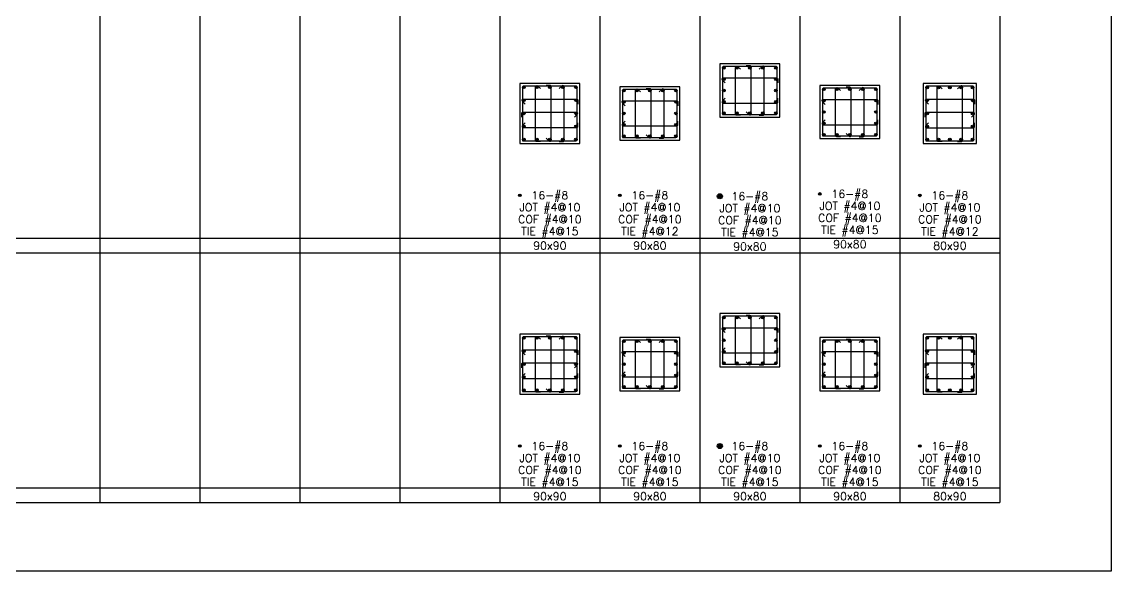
# Model space of a CAD drawing. Header units: millimetres. Extents: x 0 to 31920, y -6088 to 2522.
# Drawn here: x 30286 to 31920, y 0 to 825 of the extents above; entities that cross this region are included whole.
import ezdxf
from ezdxf.enums import TextEntityAlignment as Align

# ---------------------------------------------------------------- set-up
doc = ezdxf.new("R2010")
doc.units = ezdxf.units.MM
doc.header["$MEASUREMENT"] = 0
for name, color, linetype in [('DwFm', 7, 'Continuous'), ('S-RC', 130, 'Continuous'), ('S-REINF', 6, 'Continuous'), ('S-REINFD', 201, 'Continuous'), ('S-STUD', 1, 'Continuous'), ('S-TEXT', 2, 'Continuous')]:
    doc.layers.add(name, color=color, linetype=linetype)
doc.styles.add('CS4', font='romans.shx', dxfattribs={"width": 0.8, "bigfont": 'lsp.shx'})

# ---------------------------------------------------------------- blocks, each defined once
blk = doc.blocks.new('繪圖範圍')
blk.add_lwpolyline([(0, 51.1), (79.8, 51.1), (79.8, 0), (0, 0)], close=True)

msp = doc.modelspace()

# ---------------------------------------------------------------- hatches: boundary and pattern name
at = {"layer": 'S-REINFD'}
h = msp.add_hatch(color=256, dxfattribs=at)
edge = h.paths.add_edge_path()
edge.add_arc((31338.9, 755.8), 1.91, 0, 360)
h = msp.add_hatch(color=256, dxfattribs=at)
edge = h.paths.add_edge_path()
edge.add_arc((31358.5, 755.8), 1.91, 0, 360)
h = msp.add_hatch(color=256, dxfattribs=at)
edge = h.paths.add_edge_path()
edge.add_arc((31378, 755.8), 1.91, 0, 360)
h = msp.add_hatch(color=256, dxfattribs=at)
edge = h.paths.add_edge_path()
edge.add_arc((31397.5, 755.8), 1.91, 0, 360)
h = msp.add_hatch(color=256, dxfattribs=at)
edge = h.paths.add_edge_path()
edge.add_arc((31417.1, 755.8), 1.91, 0, 360)
h = msp.add_hatch(color=256, dxfattribs=at)
edge = h.paths.add_edge_path()
edge.add_arc((31338.9, 738.8), 1.91, 0, 360)
h = msp.add_hatch(color=256, dxfattribs=at)
edge = h.paths.add_edge_path()
edge.add_arc((31417.1, 738.8), 1.91, 0, 360)
h = msp.add_hatch(color=256, dxfattribs=at)
edge = h.paths.add_edge_path()
edge.add_arc((31038.9, 726.5), 1.91, 0, 360)
h = msp.add_hatch(color=256, dxfattribs=at)
edge = h.paths.add_edge_path()
edge.add_arc((31058.5, 726.5), 1.91, 0, 360)
h = msp.add_hatch(color=256, dxfattribs=at)
edge = h.paths.add_edge_path()
edge.add_arc((31078, 726.5), 1.91, 0, 360)
h = msp.add_hatch(color=256, dxfattribs=at)
edge = h.paths.add_edge_path()
edge.add_arc((31097.5, 726.5), 1.91, 0, 360)
h = msp.add_hatch(color=256, dxfattribs=at)
edge = h.paths.add_edge_path()
edge.add_arc((31117.1, 726.5), 1.91, 0, 360)
h = msp.add_hatch(color=256, dxfattribs=at)
edge = h.paths.add_edge_path()
edge.add_arc((31188.9, 721.5), 1.91, 0, 360)
h = msp.add_hatch(color=256, dxfattribs=at)
edge = h.paths.add_edge_path()
edge.add_arc((31208.5, 721.5), 1.91, 0, 360)
h = msp.add_hatch(color=256, dxfattribs=at)
edge = h.paths.add_edge_path()
edge.add_arc((31228, 721.5), 1.91, 0, 360)
h = msp.add_hatch(color=256, dxfattribs=at)
edge = h.paths.add_edge_path()
edge.add_arc((31247.5, 721.5), 1.91, 0, 360)
h = msp.add_hatch(color=256, dxfattribs=at)
edge = h.paths.add_edge_path()
edge.add_arc((31267.1, 721.5), 1.91, 0, 360)
h = msp.add_hatch(color=256, dxfattribs=at)
edge = h.paths.add_edge_path()
edge.add_arc((31338.9, 721.8), 1.91, 0, 360)
h = msp.add_hatch(color=256, dxfattribs=at)
edge = h.paths.add_edge_path()
edge.add_arc((31417.1, 721.8), 1.91, 0, 360)
h = msp.add_hatch(color=256, dxfattribs=at)
edge = h.paths.add_edge_path()
edge.add_arc((31488.9, 723.6), 1.91, 0, 360)
h = msp.add_hatch(color=256, dxfattribs=at)
edge = h.paths.add_edge_path()
edge.add_arc((31508.5, 723.6), 1.91, 0, 360)
h = msp.add_hatch(color=256, dxfattribs=at)
edge = h.paths.add_edge_path()
edge.add_arc((31528, 723.6), 1.91, 0, 360)
h = msp.add_hatch(color=256, dxfattribs=at)
edge = h.paths.add_edge_path()
edge.add_arc((31547.5, 723.6), 1.91, 0, 360)
h = msp.add_hatch(color=256, dxfattribs=at)
edge = h.paths.add_edge_path()
edge.add_arc((31567.1, 723.6), 1.91, 0, 360)
h = msp.add_hatch(color=256, dxfattribs=at)
edge = h.paths.add_edge_path()
edge.add_arc((31643.9, 726.4), 1.91, 0, 360)
h = msp.add_hatch(color=256, dxfattribs=at)
edge = h.paths.add_edge_path()
edge.add_arc((31661, 726.4), 1.91, 0, 360)
h = msp.add_hatch(color=256, dxfattribs=at)
edge = h.paths.add_edge_path()
edge.add_arc((31678, 726.4), 1.91, 0, 360)
h = msp.add_hatch(color=256, dxfattribs=at)
edge = h.paths.add_edge_path()
edge.add_arc((31695, 726.4), 1.91, 0, 360)
h = msp.add_hatch(color=256, dxfattribs=at)
edge = h.paths.add_edge_path()
edge.add_arc((31712.1, 726.4), 1.91, 0, 360)
h = msp.add_hatch(color=256, dxfattribs=at)
edge = h.paths.add_edge_path()
edge.add_arc((31038.9, 707), 1.91, 0, 360)
h = msp.add_hatch(color=256, dxfattribs=at)
edge = h.paths.add_edge_path()
edge.add_arc((31117.1, 707), 1.91, 0, 360)
h = msp.add_hatch(color=256, dxfattribs=at)
edge = h.paths.add_edge_path()
edge.add_arc((31188.9, 704.5), 1.91, 0, 360)
h = msp.add_hatch(color=256, dxfattribs=at)
edge = h.paths.add_edge_path()
edge.add_arc((31267.1, 704.5), 1.91, 0, 360)
h = msp.add_hatch(color=256, dxfattribs=at)
edge = h.paths.add_edge_path()
edge.add_arc((31338.9, 704.7), 1.91, 0, 360)
h = msp.add_hatch(color=256, dxfattribs=at)
edge = h.paths.add_edge_path()
edge.add_arc((31417.1, 704.7), 1.91, 0, 360)
h = msp.add_hatch(color=256, dxfattribs=at)
edge = h.paths.add_edge_path()
edge.add_arc((31488.9, 706.5), 1.91, 0, 360)
h = msp.add_hatch(color=256, dxfattribs=at)
edge = h.paths.add_edge_path()
edge.add_arc((31567.1, 706.5), 1.91, 0, 360)
h = msp.add_hatch(color=256, dxfattribs=at)
edge = h.paths.add_edge_path()
edge.add_arc((31643.9, 706.9), 1.91, 0, 360)
h = msp.add_hatch(color=256, dxfattribs=at)
edge = h.paths.add_edge_path()
edge.add_arc((31712.1, 706.9), 1.91, 0, 360)
h = msp.add_hatch(color=256, dxfattribs=at)
edge = h.paths.add_edge_path()
edge.add_arc((31038.9, 687.4), 1.91, 0, 360)
h = msp.add_hatch(color=256, dxfattribs=at)
edge = h.paths.add_edge_path()
edge.add_arc((31117.1, 687.4), 1.91, 0, 360)
h = msp.add_hatch(color=256, dxfattribs=at)
edge = h.paths.add_edge_path()
edge.add_arc((31188.9, 687.4), 1.91, 0, 360)
h = msp.add_hatch(color=256, dxfattribs=at)
edge = h.paths.add_edge_path()
edge.add_arc((31267.1, 687.4), 1.91, 0, 360)
h = msp.add_hatch(color=256, dxfattribs=at)
edge = h.paths.add_edge_path()
edge.add_arc((31338.9, 687.7), 1.91, 0, 360)
h = msp.add_hatch(color=256, dxfattribs=at)
edge = h.paths.add_edge_path()
edge.add_arc((31358.5, 687.7), 1.91, 0, 360)
h = msp.add_hatch(color=256, dxfattribs=at)
edge = h.paths.add_edge_path()
edge.add_arc((31378, 687.7), 1.91, 0, 360)
h = msp.add_hatch(color=256, dxfattribs=at)
edge = h.paths.add_edge_path()
edge.add_arc((31397.5, 687.7), 1.91, 0, 360)
h = msp.add_hatch(color=256, dxfattribs=at)
edge = h.paths.add_edge_path()
edge.add_arc((31417.1, 687.7), 1.91, 0, 360)
h = msp.add_hatch(color=256, dxfattribs=at)
edge = h.paths.add_edge_path()
edge.add_arc((31488.9, 689.5), 1.91, 0, 360)
h = msp.add_hatch(color=256, dxfattribs=at)
edge = h.paths.add_edge_path()
edge.add_arc((31567.1, 689.5), 1.91, 0, 360)
h = msp.add_hatch(color=256, dxfattribs=at)
edge = h.paths.add_edge_path()
edge.add_arc((31643.9, 687.3), 1.91, 0, 360)
h = msp.add_hatch(color=256, dxfattribs=at)
edge = h.paths.add_edge_path()
edge.add_arc((31712.1, 687.3), 1.91, 0, 360)
h = msp.add_hatch(color=256, dxfattribs=at)
edge = h.paths.add_edge_path()
edge.add_arc((31188.9, 670.4), 1.91, 0, 360)
h = msp.add_hatch(color=256, dxfattribs=at)
edge = h.paths.add_edge_path()
edge.add_arc((31267.1, 670.4), 1.91, 0, 360)
h = msp.add_hatch(color=256, dxfattribs=at)
edge = h.paths.add_edge_path()
edge.add_arc((31488.9, 672.4), 1.91, 0, 360)
h = msp.add_hatch(color=256, dxfattribs=at)
edge = h.paths.add_edge_path()
edge.add_arc((31567.1, 672.4), 1.91, 0, 360)
h = msp.add_hatch(color=256, dxfattribs=at)
edge = h.paths.add_edge_path()
edge.add_arc((31038.9, 667.9), 1.91, 0, 360)
h = msp.add_hatch(color=256, dxfattribs=at)
edge = h.paths.add_edge_path()
edge.add_arc((31117.1, 667.9), 1.91, 0, 360)
h = msp.add_hatch(color=256, dxfattribs=at)
edge = h.paths.add_edge_path()
edge.add_arc((31188.9, 653.3), 1.91, 0, 360)
h = msp.add_hatch(color=256, dxfattribs=at)
edge = h.paths.add_edge_path()
edge.add_arc((31208.5, 653.3), 1.91, 0, 360)
h = msp.add_hatch(color=256, dxfattribs=at)
edge = h.paths.add_edge_path()
edge.add_arc((31228, 653.3), 1.91, 0, 360)
h = msp.add_hatch(color=256, dxfattribs=at)
edge = h.paths.add_edge_path()
edge.add_arc((31247.5, 653.3), 1.91, 0, 360)
h = msp.add_hatch(color=256, dxfattribs=at)
edge = h.paths.add_edge_path()
edge.add_arc((31267.1, 653.3), 1.91, 0, 360)
h = msp.add_hatch(color=256, dxfattribs=at)
edge = h.paths.add_edge_path()
edge.add_arc((31488.9, 655.4), 1.91, 0, 360)
h = msp.add_hatch(color=256, dxfattribs=at)
edge = h.paths.add_edge_path()
edge.add_arc((31508.5, 655.4), 1.91, 0, 360)
h = msp.add_hatch(color=256, dxfattribs=at)
edge = h.paths.add_edge_path()
edge.add_arc((31528, 655.4), 1.91, 0, 360)
h = msp.add_hatch(color=256, dxfattribs=at)
edge = h.paths.add_edge_path()
edge.add_arc((31547.5, 655.4), 1.91, 0, 360)
h = msp.add_hatch(color=256, dxfattribs=at)
edge = h.paths.add_edge_path()
edge.add_arc((31567.1, 655.4), 1.91, 0, 360)
h = msp.add_hatch(color=256, dxfattribs=at)
edge = h.paths.add_edge_path()
edge.add_arc((31643.9, 667.8), 1.91, 0, 360)
h = msp.add_hatch(color=256, dxfattribs=at)
edge = h.paths.add_edge_path()
edge.add_arc((31712.1, 667.8), 1.91, 0, 360)
h = msp.add_hatch(color=256, dxfattribs=at)
edge = h.paths.add_edge_path()
edge.add_arc((31038.9, 648.3), 1.91, 0, 360)
h = msp.add_hatch(color=256, dxfattribs=at)
edge = h.paths.add_edge_path()
edge.add_arc((31058.5, 648.3), 1.91, 0, 360)
h = msp.add_hatch(color=256, dxfattribs=at)
edge = h.paths.add_edge_path()
edge.add_arc((31078, 648.3), 1.91, 0, 360)
h = msp.add_hatch(color=256, dxfattribs=at)
edge = h.paths.add_edge_path()
edge.add_arc((31097.5, 648.3), 1.91, 0, 360)
h = msp.add_hatch(color=256, dxfattribs=at)
edge = h.paths.add_edge_path()
edge.add_arc((31117.1, 648.3), 1.91, 0, 360)
h = msp.add_hatch(color=256, dxfattribs=at)
edge = h.paths.add_edge_path()
edge.add_arc((31643.9, 648.2), 1.91, 0, 360)
h = msp.add_hatch(color=256, dxfattribs=at)
edge = h.paths.add_edge_path()
edge.add_arc((31661, 648.2), 1.91, 0, 360)
h = msp.add_hatch(color=256, dxfattribs=at)
edge = h.paths.add_edge_path()
edge.add_arc((31678, 648.2), 1.91, 0, 360)
h = msp.add_hatch(color=256, dxfattribs=at)
edge = h.paths.add_edge_path()
edge.add_arc((31695, 648.2), 1.91, 0, 360)
h = msp.add_hatch(color=256, dxfattribs=at)
edge = h.paths.add_edge_path()
edge.add_arc((31712.1, 648.2), 1.91, 0, 360)
h = msp.add_hatch(color=256, dxfattribs=at)
edge = h.paths.add_edge_path()
edge.add_arc((31033, 564.4), 1.91, 0, 360)
h = msp.add_hatch(color=256, dxfattribs=at)
edge = h.paths.add_edge_path()
edge.add_arc((31183, 564.4), 1.91, 0, 360)
h = msp.add_hatch(color=256, dxfattribs=at)
edge = h.paths.add_edge_path()
edge.add_arc((31333, 563), 3.81, 0, 360)
h = msp.add_hatch(color=256, dxfattribs=at)
edge = h.paths.add_edge_path()
edge.add_arc((31483, 566.5), 1.91, 0, 360)
h = msp.add_hatch(color=256, dxfattribs=at)
edge = h.paths.add_edge_path()
edge.add_arc((31633, 564.3), 1.91, 0, 360)
h = msp.add_hatch(color=256, dxfattribs=at)
edge = h.paths.add_edge_path()
edge.add_arc((31338.9, 380.8), 1.91, 0, 360)
h = msp.add_hatch(color=256, dxfattribs=at)
edge = h.paths.add_edge_path()
edge.add_arc((31358.5, 380.8), 1.91, 0, 360)
h = msp.add_hatch(color=256, dxfattribs=at)
edge = h.paths.add_edge_path()
edge.add_arc((31378, 380.8), 1.91, 0, 360)
h = msp.add_hatch(color=256, dxfattribs=at)
edge = h.paths.add_edge_path()
edge.add_arc((31397.5, 380.8), 1.91, 0, 360)
h = msp.add_hatch(color=256, dxfattribs=at)
edge = h.paths.add_edge_path()
edge.add_arc((31417.1, 380.8), 1.91, 0, 360)
h = msp.add_hatch(color=256, dxfattribs=at)
edge = h.paths.add_edge_path()
edge.add_arc((31338.9, 363.8), 1.91, 0, 360)
h = msp.add_hatch(color=256, dxfattribs=at)
edge = h.paths.add_edge_path()
edge.add_arc((31417.1, 363.8), 1.91, 0, 360)
h = msp.add_hatch(color=256, dxfattribs=at)
edge = h.paths.add_edge_path()
edge.add_arc((31038.9, 350.1), 1.91, 0, 360)
h = msp.add_hatch(color=256, dxfattribs=at)
edge = h.paths.add_edge_path()
edge.add_arc((31058.5, 350.1), 1.91, 0, 360)
h = msp.add_hatch(color=256, dxfattribs=at)
edge = h.paths.add_edge_path()
edge.add_arc((31078, 350.1), 1.91, 0, 360)
h = msp.add_hatch(color=256, dxfattribs=at)
edge = h.paths.add_edge_path()
edge.add_arc((31097.5, 350.1), 1.91, 0, 360)
h = msp.add_hatch(color=256, dxfattribs=at)
edge = h.paths.add_edge_path()
edge.add_arc((31117.1, 350.1), 1.91, 0, 360)
h = msp.add_hatch(color=256, dxfattribs=at)
edge = h.paths.add_edge_path()
edge.add_arc((31188.9, 345.1), 1.91, 0, 360)
h = msp.add_hatch(color=256, dxfattribs=at)
edge = h.paths.add_edge_path()
edge.add_arc((31208.5, 345.1), 1.91, 0, 360)
h = msp.add_hatch(color=256, dxfattribs=at)
edge = h.paths.add_edge_path()
edge.add_arc((31228, 345.1), 1.91, 0, 360)
h = msp.add_hatch(color=256, dxfattribs=at)
edge = h.paths.add_edge_path()
edge.add_arc((31247.5, 345.1), 1.91, 0, 360)
h = msp.add_hatch(color=256, dxfattribs=at)
edge = h.paths.add_edge_path()
edge.add_arc((31267.1, 345.1), 1.91, 0, 360)
h = msp.add_hatch(color=256, dxfattribs=at)
edge = h.paths.add_edge_path()
edge.add_arc((31338.9, 346.8), 1.91, 0, 360)
h = msp.add_hatch(color=256, dxfattribs=at)
edge = h.paths.add_edge_path()
edge.add_arc((31417.1, 346.8), 1.91, 0, 360)
h = msp.add_hatch(color=256, dxfattribs=at)
edge = h.paths.add_edge_path()
edge.add_arc((31488.9, 345.1), 1.91, 0, 360)
h = msp.add_hatch(color=256, dxfattribs=at)
edge = h.paths.add_edge_path()
edge.add_arc((31508.5, 345.1), 1.91, 0, 360)
h = msp.add_hatch(color=256, dxfattribs=at)
edge = h.paths.add_edge_path()
edge.add_arc((31528, 345.1), 1.91, 0, 360)
h = msp.add_hatch(color=256, dxfattribs=at)
edge = h.paths.add_edge_path()
edge.add_arc((31547.5, 345.1), 1.91, 0, 360)
h = msp.add_hatch(color=256, dxfattribs=at)
edge = h.paths.add_edge_path()
edge.add_arc((31567.1, 345.1), 1.91, 0, 360)
h = msp.add_hatch(color=256, dxfattribs=at)
edge = h.paths.add_edge_path()
edge.add_arc((31643.9, 350.1), 1.91, 0, 360)
h = msp.add_hatch(color=256, dxfattribs=at)
edge = h.paths.add_edge_path()
edge.add_arc((31661, 350.1), 1.91, 0, 360)
h = msp.add_hatch(color=256, dxfattribs=at)
edge = h.paths.add_edge_path()
edge.add_arc((31678, 350.1), 1.91, 0, 360)
h = msp.add_hatch(color=256, dxfattribs=at)
edge = h.paths.add_edge_path()
edge.add_arc((31695, 350.1), 1.91, 0, 360)
h = msp.add_hatch(color=256, dxfattribs=at)
edge = h.paths.add_edge_path()
edge.add_arc((31712.1, 350.1), 1.91, 0, 360)
h = msp.add_hatch(color=256, dxfattribs=at)
edge = h.paths.add_edge_path()
edge.add_arc((31038.9, 330.5), 1.91, 0, 360)
h = msp.add_hatch(color=256, dxfattribs=at)
edge = h.paths.add_edge_path()
edge.add_arc((31117.1, 330.5), 1.91, 0, 360)
h = msp.add_hatch(color=256, dxfattribs=at)
edge = h.paths.add_edge_path()
edge.add_arc((31188.9, 328), 1.91, 0, 360)
h = msp.add_hatch(color=256, dxfattribs=at)
edge = h.paths.add_edge_path()
edge.add_arc((31267.1, 328), 1.91, 0, 360)
h = msp.add_hatch(color=256, dxfattribs=at)
edge = h.paths.add_edge_path()
edge.add_arc((31338.9, 329.7), 1.91, 0, 360)
h = msp.add_hatch(color=256, dxfattribs=at)
edge = h.paths.add_edge_path()
edge.add_arc((31417.1, 329.7), 1.91, 0, 360)
h = msp.add_hatch(color=256, dxfattribs=at)
edge = h.paths.add_edge_path()
edge.add_arc((31488.9, 328), 1.91, 0, 360)
h = msp.add_hatch(color=256, dxfattribs=at)
edge = h.paths.add_edge_path()
edge.add_arc((31567.1, 328), 1.91, 0, 360)
h = msp.add_hatch(color=256, dxfattribs=at)
edge = h.paths.add_edge_path()
edge.add_arc((31643.9, 330.5), 1.91, 0, 360)
h = msp.add_hatch(color=256, dxfattribs=at)
edge = h.paths.add_edge_path()
edge.add_arc((31712.1, 330.5), 1.91, 0, 360)
h = msp.add_hatch(color=256, dxfattribs=at)
edge = h.paths.add_edge_path()
edge.add_arc((31038.9, 311), 1.91, 0, 360)
h = msp.add_hatch(color=256, dxfattribs=at)
edge = h.paths.add_edge_path()
edge.add_arc((31117.1, 311), 1.91, 0, 360)
h = msp.add_hatch(color=256, dxfattribs=at)
edge = h.paths.add_edge_path()
edge.add_arc((31188.9, 311), 1.91, 0, 360)
h = msp.add_hatch(color=256, dxfattribs=at)
edge = h.paths.add_edge_path()
edge.add_arc((31267.1, 311), 1.91, 0, 360)
h = msp.add_hatch(color=256, dxfattribs=at)
edge = h.paths.add_edge_path()
edge.add_arc((31338.9, 312.7), 1.91, 0, 360)
h = msp.add_hatch(color=256, dxfattribs=at)
edge = h.paths.add_edge_path()
edge.add_arc((31358.5, 312.7), 1.91, 0, 360)
h = msp.add_hatch(color=256, dxfattribs=at)
edge = h.paths.add_edge_path()
edge.add_arc((31378, 312.7), 1.91, 0, 360)
h = msp.add_hatch(color=256, dxfattribs=at)
edge = h.paths.add_edge_path()
edge.add_arc((31397.5, 312.7), 1.91, 0, 360)
h = msp.add_hatch(color=256, dxfattribs=at)
edge = h.paths.add_edge_path()
edge.add_arc((31417.1, 312.7), 1.91, 0, 360)
h = msp.add_hatch(color=256, dxfattribs=at)
edge = h.paths.add_edge_path()
edge.add_arc((31488.9, 311), 1.91, 0, 360)
h = msp.add_hatch(color=256, dxfattribs=at)
edge = h.paths.add_edge_path()
edge.add_arc((31567.1, 311), 1.91, 0, 360)
h = msp.add_hatch(color=256, dxfattribs=at)
edge = h.paths.add_edge_path()
edge.add_arc((31643.9, 311), 1.91, 0, 360)
h = msp.add_hatch(color=256, dxfattribs=at)
edge = h.paths.add_edge_path()
edge.add_arc((31712.1, 311), 1.91, 0, 360)
h = msp.add_hatch(color=256, dxfattribs=at)
edge = h.paths.add_edge_path()
edge.add_arc((31188.9, 294), 1.91, 0, 360)
h = msp.add_hatch(color=256, dxfattribs=at)
edge = h.paths.add_edge_path()
edge.add_arc((31267.1, 294), 1.91, 0, 360)
h = msp.add_hatch(color=256, dxfattribs=at)
edge = h.paths.add_edge_path()
edge.add_arc((31488.9, 294), 1.91, 0, 360)
h = msp.add_hatch(color=256, dxfattribs=at)
edge = h.paths.add_edge_path()
edge.add_arc((31567.1, 294), 1.91, 0, 360)
h = msp.add_hatch(color=256, dxfattribs=at)
edge = h.paths.add_edge_path()
edge.add_arc((31038.9, 291.5), 1.91, 0, 360)
h = msp.add_hatch(color=256, dxfattribs=at)
edge = h.paths.add_edge_path()
edge.add_arc((31117.1, 291.5), 1.91, 0, 360)
h = msp.add_hatch(color=256, dxfattribs=at)
edge = h.paths.add_edge_path()
edge.add_arc((31188.9, 276.9), 1.91, 0, 360)
h = msp.add_hatch(color=256, dxfattribs=at)
edge = h.paths.add_edge_path()
edge.add_arc((31208.5, 276.9), 1.91, 0, 360)
h = msp.add_hatch(color=256, dxfattribs=at)
edge = h.paths.add_edge_path()
edge.add_arc((31228, 276.9), 1.91, 0, 360)
h = msp.add_hatch(color=256, dxfattribs=at)
edge = h.paths.add_edge_path()
edge.add_arc((31247.5, 276.9), 1.91, 0, 360)
h = msp.add_hatch(color=256, dxfattribs=at)
edge = h.paths.add_edge_path()
edge.add_arc((31267.1, 276.9), 1.91, 0, 360)
h = msp.add_hatch(color=256, dxfattribs=at)
edge = h.paths.add_edge_path()
edge.add_arc((31488.9, 276.9), 1.91, 0, 360)
h = msp.add_hatch(color=256, dxfattribs=at)
edge = h.paths.add_edge_path()
edge.add_arc((31508.5, 276.9), 1.91, 0, 360)
h = msp.add_hatch(color=256, dxfattribs=at)
edge = h.paths.add_edge_path()
edge.add_arc((31528, 276.9), 1.91, 0, 360)
h = msp.add_hatch(color=256, dxfattribs=at)
edge = h.paths.add_edge_path()
edge.add_arc((31547.5, 276.9), 1.91, 0, 360)
h = msp.add_hatch(color=256, dxfattribs=at)
edge = h.paths.add_edge_path()
edge.add_arc((31567.1, 276.9), 1.91, 0, 360)
h = msp.add_hatch(color=256, dxfattribs=at)
edge = h.paths.add_edge_path()
edge.add_arc((31643.9, 291.5), 1.91, 0, 360)
h = msp.add_hatch(color=256, dxfattribs=at)
edge = h.paths.add_edge_path()
edge.add_arc((31712.1, 291.5), 1.91, 0, 360)
h = msp.add_hatch(color=256, dxfattribs=at)
edge = h.paths.add_edge_path()
edge.add_arc((31038.9, 271.9), 1.91, 0, 360)
h = msp.add_hatch(color=256, dxfattribs=at)
edge = h.paths.add_edge_path()
edge.add_arc((31058.5, 271.9), 1.91, 0, 360)
h = msp.add_hatch(color=256, dxfattribs=at)
edge = h.paths.add_edge_path()
edge.add_arc((31078, 271.9), 1.91, 0, 360)
h = msp.add_hatch(color=256, dxfattribs=at)
edge = h.paths.add_edge_path()
edge.add_arc((31097.5, 271.9), 1.91, 0, 360)
h = msp.add_hatch(color=256, dxfattribs=at)
edge = h.paths.add_edge_path()
edge.add_arc((31117.1, 271.9), 1.91, 0, 360)
h = msp.add_hatch(color=256, dxfattribs=at)
edge = h.paths.add_edge_path()
edge.add_arc((31643.9, 271.9), 1.91, 0, 360)
h = msp.add_hatch(color=256, dxfattribs=at)
edge = h.paths.add_edge_path()
edge.add_arc((31661, 271.9), 1.91, 0, 360)
h = msp.add_hatch(color=256, dxfattribs=at)
edge = h.paths.add_edge_path()
edge.add_arc((31678, 271.9), 1.91, 0, 360)
h = msp.add_hatch(color=256, dxfattribs=at)
edge = h.paths.add_edge_path()
edge.add_arc((31695, 271.9), 1.91, 0, 360)
h = msp.add_hatch(color=256, dxfattribs=at)
edge = h.paths.add_edge_path()
edge.add_arc((31712.1, 271.9), 1.91, 0, 360)
h = msp.add_hatch(color=256, dxfattribs=at)
edge = h.paths.add_edge_path()
edge.add_arc((31033, 188), 1.91, 0, 360)
h = msp.add_hatch(color=256, dxfattribs=at)
edge = h.paths.add_edge_path()
edge.add_arc((31183, 188), 1.91, 0, 360)
h = msp.add_hatch(color=256, dxfattribs=at)
edge = h.paths.add_edge_path()
edge.add_arc((31333, 188), 3.81, 0, 360)
h = msp.add_hatch(color=256, dxfattribs=at)
edge = h.paths.add_edge_path()
edge.add_arc((31483, 188), 1.91, 0, 360)
h = msp.add_hatch(color=256, dxfattribs=at)
edge = h.paths.add_edge_path()
edge.add_arc((31633, 188), 1.91, 0, 360)

# ---------------------------------------------------------------- linework, layer by layer
at = {"layer": 'S-RC'}
for points in [[(31333, 681.8), (31423, 681.8), (31423, 761.8), (31333, 761.8), (31333, 681.8)], [(31033, 642.4), (31123, 642.4), (31123, 732.4), (31033, 732.4), (31033, 642.4)], [(31183, 647.4), (31273, 647.4), (31273, 727.4), (31183, 727.4), (31183, 647.4)], [(31483, 649.5), (31573, 649.5), (31573, 729.5), (31483, 729.5), (31483, 649.5)], [(31638, 642.3), (31718, 642.3), (31718, 732.3), (31638, 732.3), (31638, 642.3)], [(31333, 306.8), (31423, 306.8), (31423, 386.8), (31333, 386.8), (31333, 306.8)], [(31033, 266), (31123, 266), (31123, 356), (31033, 356), (31033, 266)], [(31183, 271), (31273, 271), (31273, 351), (31183, 351), (31183, 271)], [(31483, 271), (31573, 271), (31573, 351), (31483, 351), (31483, 271)], [(31638, 266), (31718, 266), (31718, 356), (31638, 356), (31638, 266)]]:
    msp.add_lwpolyline(points, dxfattribs=at)
at = {"layer": 'S-REINF', "color": 2}
for points in [[(31337, 685.8), (31417.1, 685.8, 0.414214), (31419, 687.6), (31419, 755.9, 0.414214), (31417.1, 757.8), (31338.9, 757.8, 0.414214), (31337, 755.9), (31337, 685.8)], [(31364, 684.7), (31358.4, 684.7, -0.414214), (31356.5, 686.6), (31356.5, 756.5, -0.653352), (31359.7, 757.9), (31364, 753.9)], [(31372.4, 689.6), (31376.7, 685.6, 0.653352), (31379.9, 687), (31379.9, 756.9, 0.414214), (31378, 758.8), (31372.4, 758.8)], [(31392, 684.7), (31397.6, 684.7, 0.414214), (31399.5, 686.6), (31399.5, 756.5, 0.653352), (31396.3, 757.9), (31392, 753.9)], [(31340.8, 733.2), (31336.8, 737.5, -0.653352), (31338.2, 740.7), (31418.2, 740.7, -0.414214), (31420.1, 738.8), (31420.1, 733.2)], [(31037, 646.4), (31117.1, 646.4, 0.414214), (31119, 648.3), (31119, 726.5, 0.414214), (31117.1, 728.4), (31038.9, 728.4, 0.414214), (31037, 726.5), (31037, 646.4)], [(31064, 645.3), (31058.4, 645.3, -0.414214), (31056.5, 647.2), (31056.5, 727.2, -0.653352), (31059.7, 728.6), (31064, 724.6)], [(31072.4, 650.3), (31076.7, 646.3, 0.653352), (31079.9, 647.7), (31079.9, 727.6, 0.414214), (31078, 729.5), (31072.4, 729.5)], [(31092, 645.3), (31097.6, 645.3, 0.414214), (31099.5, 647.2), (31099.5, 727.2, 0.653352), (31096.3, 728.6), (31092, 724.6)], [(31187, 651.4), (31267.1, 651.4, 0.414214), (31269, 653.3), (31269, 721.5, 0.414214), (31267.1, 723.4), (31188.9, 723.4, 0.414214), (31187, 721.5), (31187, 651.4)], [(31214, 650.3), (31208.4, 650.3, -0.414214), (31206.5, 652.2), (31206.5, 722.2, -0.653352), (31209.7, 723.6), (31214, 719.6)], [(31222.4, 655.3), (31226.7, 651.3, 0.653352), (31229.9, 652.7), (31229.9, 722.6, 0.414214), (31228, 724.5), (31222.4, 724.5)], [(31242, 650.3), (31247.6, 650.3, 0.414214), (31249.5, 652.2), (31249.5, 722.2, 0.653352), (31246.3, 723.6), (31242, 719.6)], [(31487, 653.5), (31567.1, 653.5, 0.414214), (31569, 655.4), (31569, 723.6, 0.414214), (31567.1, 725.5), (31488.9, 725.5, 0.414214), (31487, 723.6), (31487, 653.5)], [(31514, 652.4), (31508.4, 652.4, -0.414214), (31506.5, 654.3), (31506.5, 724.2, -0.653352), (31509.7, 725.6), (31514, 721.7)], [(31522.4, 657.3), (31526.7, 653.3, 0.653352), (31529.9, 654.7), (31529.9, 724.7, 0.414214), (31528, 726.6), (31522.4, 726.6)], [(31542, 652.4), (31547.6, 652.4, 0.414214), (31549.5, 654.3), (31549.5, 724.2, 0.653352), (31546.3, 725.6), (31542, 721.7)], [(31642, 646.3), (31712.1, 646.3, 0.414214), (31714, 648.2), (31714, 726.4, 0.414214), (31712.1, 728.3), (31643.9, 728.3, 0.414214), (31642, 726.4), (31642, 646.3)], [(31666.5, 645.2), (31660.9, 645.2, -0.414214), (31659, 647.1), (31659, 727.1, -0.653352), (31662.2, 728.5), (31666.5, 724.5)], [(31689.5, 645.2), (31695.1, 645.2, 0.414214), (31697, 647.1), (31697, 727.1, 0.653352), (31693.8, 728.5), (31689.5, 724.5)], [(31040.8, 701.4), (31036.8, 705.7, -0.653352), (31038.2, 708.9), (31118.2, 708.9, -0.414214), (31120.1, 707), (31120.1, 701.4)], [(31190.8, 698.9), (31186.8, 703.2, -0.653352), (31188.2, 706.4), (31268.2, 706.4, -0.414214), (31270.1, 704.5), (31270.1, 698.9)], [(31340.8, 710.3), (31336.8, 706, 0.653352), (31338.2, 702.8), (31418.2, 702.8, 0.414214), (31420.1, 704.7), (31420.1, 710.3)], [(31490.8, 700.9), (31486.8, 705.2, -0.653352), (31488.2, 708.4), (31568.2, 708.4, -0.414214), (31570.1, 706.5), (31570.1, 700.9)], [(31645.8, 701.3), (31641.8, 705.6, -0.653352), (31643.2, 708.8), (31713.2, 708.8, -0.414214), (31715.1, 706.9), (31715.1, 701.3)], [(31035.9, 681.8), (31035.9, 687.4, -0.414214), (31037.8, 689.3), (31117.8, 689.3, -0.653352), (31119.2, 686.2), (31115.2, 681.8)], [(31640.9, 681.7), (31640.9, 687.3, -0.414214), (31642.8, 689.2), (31712.8, 689.2, -0.653352), (31714.2, 686), (31710.2, 681.7)], [(31040.8, 673.5), (31036.8, 669.2, 0.653352), (31038.2, 666), (31118.2, 666, 0.414214), (31120.1, 667.9), (31120.1, 673.5)], [(31190.8, 676), (31186.8, 671.7, 0.653352), (31188.2, 668.5), (31268.2, 668.5, 0.414214), (31270.1, 670.4), (31270.1, 676)], [(31490.8, 678), (31486.8, 673.7, 0.653352), (31488.2, 670.5), (31568.2, 670.5, 0.414214), (31570.1, 672.4), (31570.1, 678)], [(31645.8, 673.4), (31641.8, 669, 0.653352), (31643.2, 665.9), (31713.2, 665.9, 0.414214), (31715.1, 667.8), (31715.1, 673.4)], [(31337, 310.8), (31417.1, 310.8, 0.414214), (31419, 312.6), (31419, 380.9, 0.414214), (31417.1, 382.8), (31338.9, 382.8, 0.414214), (31337, 380.9), (31337, 310.8)], [(31364, 309.7), (31358.4, 309.7, -0.414214), (31356.5, 311.6), (31356.5, 381.5, -0.653352), (31359.7, 382.9), (31364, 378.9)], [(31372.4, 314.6), (31376.7, 310.6, 0.653352), (31379.9, 312), (31379.9, 381.9, 0.414214), (31378, 383.8), (31372.4, 383.8)], [(31392, 309.7), (31397.6, 309.7, 0.414214), (31399.5, 311.6), (31399.5, 381.5, 0.653352), (31396.3, 382.9), (31392, 378.9)], [(31340.8, 358.2), (31336.8, 362.5, -0.653352), (31338.2, 365.7), (31418.2, 365.7, -0.414214), (31420.1, 363.8), (31420.1, 358.2)], [(31037, 270), (31117.1, 270, 0.414214), (31119, 271.9), (31119, 350.1, 0.414214), (31117.1, 352), (31038.9, 352, 0.414214), (31037, 350.1), (31037, 270)], [(31064, 268.9), (31058.4, 268.9, -0.414214), (31056.5, 270.8), (31056.5, 350.8, -0.653352), (31059.7, 352.2), (31064, 348.2)], [(31072.4, 273.8), (31076.7, 269.8, 0.653352), (31079.9, 271.2), (31079.9, 351.2, 0.414214), (31078, 353.1), (31072.4, 353.1)], [(31092, 268.9), (31097.6, 268.9, 0.414214), (31099.5, 270.8), (31099.5, 350.8, 0.653352), (31096.3, 352.2), (31092, 348.2)], [(31187, 275), (31267.1, 275, 0.414214), (31269, 276.9), (31269, 345.1, 0.414214), (31267.1, 347), (31188.9, 347, 0.414214), (31187, 345.1), (31187, 275)], [(31214, 273.9), (31208.4, 273.9, -0.414214), (31206.5, 275.8), (31206.5, 345.8, -0.653352), (31209.7, 347.2), (31214, 343.2)], [(31222.4, 278.8), (31226.7, 274.8, 0.653352), (31229.9, 276.2), (31229.9, 346.2, 0.414214), (31228, 348.1), (31222.4, 348.1)], [(31242, 273.9), (31247.6, 273.9, 0.414214), (31249.5, 275.8), (31249.5, 345.8, 0.653352), (31246.3, 347.2), (31242, 343.2)], [(31487, 275), (31567.1, 275, 0.414214), (31569, 276.9), (31569, 345.1, 0.414214), (31567.1, 347), (31488.9, 347, 0.414214), (31487, 345.1), (31487, 275)], [(31514, 273.9), (31508.4, 273.9, -0.414214), (31506.5, 275.8), (31506.5, 345.8, -0.653352), (31509.7, 347.2), (31514, 343.2)], [(31522.4, 278.8), (31526.7, 274.8, 0.653352), (31529.9, 276.2), (31529.9, 346.2, 0.414214), (31528, 348.1), (31522.4, 348.1)], [(31542, 273.9), (31547.6, 273.9, 0.414214), (31549.5, 275.8), (31549.5, 345.8, 0.653352), (31546.3, 347.2), (31542, 343.2)], [(31642, 270), (31712.1, 270, 0.414214), (31714, 271.9), (31714, 350.1, 0.414214), (31712.1, 352), (31643.9, 352, 0.414214), (31642, 350.1), (31642, 270)], [(31666.5, 268.9), (31660.9, 268.9, -0.414214), (31659, 270.8), (31659, 350.8, -0.653352), (31662.2, 352.2), (31666.5, 348.2)], [(31689.5, 268.9), (31695.1, 268.9, 0.414214), (31697, 270.8), (31697, 350.8, 0.653352), (31693.8, 352.2), (31689.5, 348.2)], [(31040.8, 325), (31036.8, 329.3, -0.653352), (31038.2, 332.5), (31118.2, 332.5, -0.414214), (31120.1, 330.6), (31120.1, 325)], [(31190.8, 322.5), (31186.8, 326.8, -0.653352), (31188.2, 330), (31268.2, 330, -0.414214), (31270.1, 328.1), (31270.1, 322.5)], [(31340.8, 335.3), (31336.8, 331, 0.653352), (31338.2, 327.8), (31418.2, 327.8, 0.414214), (31420.1, 329.7), (31420.1, 335.3)], [(31490.8, 322.5), (31486.8, 326.8, -0.653352), (31488.2, 330), (31568.2, 330, -0.414214), (31570.1, 328.1), (31570.1, 322.5)], [(31645.8, 325), (31641.8, 329.3, -0.653352), (31643.2, 332.5), (31713.2, 332.5, -0.414214), (31715.1, 330.6), (31715.1, 325)], [(31035.9, 305.4), (31035.9, 311, -0.414214), (31037.8, 312.9), (31117.8, 312.9, -0.653352), (31119.2, 309.7), (31115.2, 305.4)], [(31640.9, 305.4), (31640.9, 311, -0.414214), (31642.8, 312.9), (31712.8, 312.9, -0.653352), (31714.2, 309.7), (31710.2, 305.4)], [(31040.8, 297), (31036.8, 292.7, 0.653352), (31038.2, 289.5), (31118.2, 289.5, 0.414214), (31120.1, 291.4), (31120.1, 297)], [(31190.8, 299.5), (31186.8, 295.2, 0.653352), (31188.2, 292), (31268.2, 292, 0.414214), (31270.1, 293.9), (31270.1, 299.5)], [(31490.8, 299.5), (31486.8, 295.2, 0.653352), (31488.2, 292), (31568.2, 292, 0.414214), (31570.1, 293.9), (31570.1, 299.5)], [(31645.8, 297), (31641.8, 292.7, 0.653352), (31643.2, 289.5), (31713.2, 289.5, 0.414214), (31715.1, 291.4), (31715.1, 297)]]:
    msp.add_lwpolyline(points, format="xyb", dxfattribs=at)
at = {"layer": 'S-REINFD'}
for centre, radius in [((31338.9, 755.8), 1.91), ((31358.5, 755.8), 1.91), ((31378, 755.8), 1.91), ((31397.5, 755.8), 1.91), ((31417.1, 755.8), 1.91), ((31338.9, 738.8), 1.91), ((31417.1, 738.8), 1.91), ((31038.9, 726.5), 1.91), ((31058.5, 726.5), 1.91), ((31078, 726.5), 1.91), ((31097.5, 726.5), 1.91), ((31117.1, 726.5), 1.91), ((31188.9, 721.5), 1.91), ((31208.5, 721.5), 1.91), ((31228, 721.5), 1.91), ((31247.5, 721.5), 1.91), ((31267.1, 721.5), 1.91), ((31338.9, 721.8), 1.91), ((31417.1, 721.8), 1.91), ((31488.9, 723.6), 1.91), ((31508.5, 723.6), 1.91), ((31528, 723.6), 1.91), ((31547.5, 723.6), 1.91), ((31567.1, 723.6), 1.91), ((31643.9, 726.4), 1.91), ((31661, 726.4), 1.91), ((31678, 726.4), 1.91), ((31695, 726.4), 1.91), ((31712.1, 726.4), 1.91), ((31038.9, 707), 1.91), ((31117.1, 707), 1.91), ((31188.9, 704.5), 1.91), ((31267.1, 704.5), 1.91), ((31338.9, 704.7), 1.91), ((31417.1, 704.7), 1.91), ((31488.9, 706.5), 1.91), ((31567.1, 706.5), 1.91), ((31643.9, 706.9), 1.91), ((31712.1, 706.9), 1.91), ((31038.9, 687.4), 1.91), ((31117.1, 687.4), 1.91), ((31188.9, 687.4), 1.91), ((31267.1, 687.4), 1.91), ((31338.9, 687.7), 1.91), ((31358.5, 687.7), 1.91), ((31378, 687.7), 1.91), ((31397.5, 687.7), 1.91), ((31417.1, 687.7), 1.91), ((31488.9, 689.5), 1.91), ((31567.1, 689.5), 1.91), ((31643.9, 687.3), 1.91), ((31712.1, 687.3), 1.91), ((31188.9, 670.4), 1.91), ((31267.1, 670.4), 1.91), ((31488.9, 672.4), 1.91), ((31567.1, 672.4), 1.91), ((31038.9, 667.9), 1.91), ((31117.1, 667.9), 1.91), ((31188.9, 653.3), 1.91), ((31208.5, 653.3), 1.91), ((31228, 653.3), 1.91), ((31247.5, 653.3), 1.91), ((31267.1, 653.3), 1.91), ((31488.9, 655.4), 1.91), ((31508.5, 655.4), 1.91), ((31528, 655.4), 1.91), ((31547.5, 655.4), 1.91), ((31567.1, 655.4), 1.91), ((31643.9, 667.8), 1.91), ((31712.1, 667.8), 1.91), ((31038.9, 648.3), 1.91), ((31058.5, 648.3), 1.91), ((31078, 648.3), 1.91), ((31097.5, 648.3), 1.91), ((31117.1, 648.3), 1.91), ((31643.9, 648.2), 1.91), ((31661, 648.2), 1.91), ((31678, 648.2), 1.91), ((31695, 648.2), 1.91), ((31712.1, 648.2), 1.91), ((31033, 564.4), 1.91), ((31183, 564.4), 1.91), ((31333, 563), 3.81), ((31483, 566.5), 1.91), ((31633, 564.3), 1.91), ((31338.9, 380.8), 1.91), ((31358.5, 380.8), 1.91), ((31378, 380.8), 1.91), ((31397.5, 380.8), 1.91), ((31417.1, 380.8), 1.91), ((31338.9, 363.8), 1.91), ((31417.1, 363.8), 1.91), ((31038.9, 350.1), 1.91), ((31058.5, 350.1), 1.91), ((31078, 350.1), 1.91), ((31097.5, 350.1), 1.91), ((31117.1, 350.1), 1.91), ((31188.9, 345.1), 1.91), ((31208.5, 345.1), 1.91), ((31228, 345.1), 1.91), ((31247.5, 345.1), 1.91), ((31267.1, 345.1), 1.91), ((31338.9, 346.8), 1.91), ((31417.1, 346.8), 1.91), ((31488.9, 345.1), 1.91), ((31508.5, 345.1), 1.91), ((31528, 345.1), 1.91), ((31547.5, 345.1), 1.91), ((31567.1, 345.1), 1.91), ((31643.9, 350.1), 1.91), ((31661, 350.1), 1.91), ((31678, 350.1), 1.91), ((31695, 350.1), 1.91), ((31712.1, 350.1), 1.91), ((31038.9, 330.5), 1.91), ((31117.1, 330.5), 1.91), ((31188.9, 328), 1.91), ((31267.1, 328), 1.91), ((31338.9, 329.7), 1.91), ((31417.1, 329.7), 1.91), ((31488.9, 328), 1.91), ((31567.1, 328), 1.91), ((31643.9, 330.5), 1.91), ((31712.1, 330.5), 1.91), ((31038.9, 311), 1.91), ((31117.1, 311), 1.91), ((31188.9, 311), 1.91), ((31267.1, 311), 1.91), ((31338.9, 312.7), 1.91), ((31358.5, 312.7), 1.91), ((31378, 312.7), 1.91), ((31397.5, 312.7), 1.91), ((31417.1, 312.7), 1.91), ((31488.9, 311), 1.91), ((31567.1, 311), 1.91), ((31643.9, 311), 1.91), ((31712.1, 311), 1.91), ((31188.9, 294), 1.91), ((31267.1, 294), 1.91), ((31488.9, 294), 1.91), ((31567.1, 294), 1.91), ((31038.9, 291.5), 1.91), ((31117.1, 291.5), 1.91), ((31188.9, 276.9), 1.91), ((31208.5, 276.9), 1.91), ((31228, 276.9), 1.91), ((31247.5, 276.9), 1.91), ((31267.1, 276.9), 1.91), ((31488.9, 276.9), 1.91), ((31508.5, 276.9), 1.91), ((31528, 276.9), 1.91), ((31547.5, 276.9), 1.91), ((31567.1, 276.9), 1.91), ((31643.9, 291.5), 1.91), ((31712.1, 291.5), 1.91), ((31038.9, 271.9), 1.91), ((31058.5, 271.9), 1.91), ((31078, 271.9), 1.91), ((31097.5, 271.9), 1.91), ((31117.1, 271.9), 1.91), ((31643.9, 271.9), 1.91), ((31661, 271.9), 1.91), ((31678, 271.9), 1.91), ((31695, 271.9), 1.91), ((31712.1, 271.9), 1.91), ((31033, 188), 1.91), ((31183, 188), 1.91), ((31333, 188), 3.81), ((31483, 188), 1.91), ((31633, 188), 1.91)]:
    msp.add_circle(centre, radius, dxfattribs=at)
at = {"layer": 'S-STUD'}
for p, q in [((30403, 2014), (30403, 103)), ((30553, 2014), (30553, 103)), ((30703, 2014), (30703, 103)), ((30853, 2014), (30853, 103)), ((31003, 2014), (31003, 103)), ((31153, 2014), (31153, 103)), ((31303, 2014), (31303, 103)), ((31453, 2014), (31453, 103)), ((31603, 2014), (31603, 103)), ((31753, 2014), (31753, 103)), ((28743, 500), (31753, 500)), ((28743, 478), (31753, 478)), ((28743, 125), (31753, 125)), ((28743, 103), (31753, 103))]:
    msp.add_line(p, q, dxfattribs=at)

# ---------------------------------------------------------------- block references
at = {"layer": 'DwFm', "xscale": 40, "yscale": 40, "zscale": 40}
msp.add_blockref('繪圖範圍', (28728, 0), dxfattribs=at)

# ---------------------------------------------------------------- texts
at = {"layer": 'S-TEXT', "style": 'CS4'}
for s, p in [('16-#8', (31078, 558.4)), ('16-#8', (31228, 558.4)), ('16-#8', (31528, 560.5)), ('16-#8', (31678, 558.3)), ('16-#8', (31378, 557)), ('JOT #4@10', (31528, 542.5)), ('JOT #4@10', (31078, 540.4)), ('JOT #4@10', (31228, 540.4)), ('JOT #4@10', (31378, 539)), ('JOT #4@10', (31678, 540.3)), ('COF #4@10', (31078, 522.4)), ('COF #4@10', (31228, 522.4)), ('COF #4@10', (31378, 521)), ('COF #4@10', (31528, 524.5)), ('COF #4@10', (31678, 522.3)), ('TIE #4@15', (31078, 504.4)), ('TIE #4@12', (31228, 504.4)), ('TIE #4@15', (31378, 503)), ('TIE #4@15', (31528, 506.5)), ('TIE #4@12', (31678, 504.3)), ('90x90', (31078, 482.9)), ('90x80', (31228, 482.9)), ('90x80', (31378, 481.5)), ('90x80', (31528, 485)), ('80x90', (31678, 482.8)), ('16-#8', (31078, 182)), ('16-#8', (31228, 182)), ('16-#8', (31378, 182)), ('16-#8', (31528, 182)), ('16-#8', (31678, 182)), ('JOT #4@10', (31078, 164)), ('JOT #4@10', (31228, 164)), ('JOT #4@10', (31378, 164)), ('JOT #4@10', (31528, 164)), ('JOT #4@10', (31678, 164)), ('COF #4@10', (31078, 146)), ('COF #4@10', (31228, 146)), ('COF #4@10', (31378, 146)), ('COF #4@10', (31528, 146)), ('COF #4@10', (31678, 146)), ('TIE #4@15', (31078, 128)), ('TIE #4@15', (31228, 128)), ('TIE #4@15', (31378, 128)), ('TIE #4@15', (31528, 128)), ('TIE #4@15', (31678, 128)), ('90x90', (31078, 106.5)), ('90x80', (31228, 106.5)), ('90x80', (31378, 106.5)), ('90x80', (31528, 106.5)), ('80x90', (31678, 106.5))]:
    msp.add_text(s, height=12, dxfattribs=at).set_placement(p, align=Align.CENTER)

doc.saveas('drawing.dxf')
